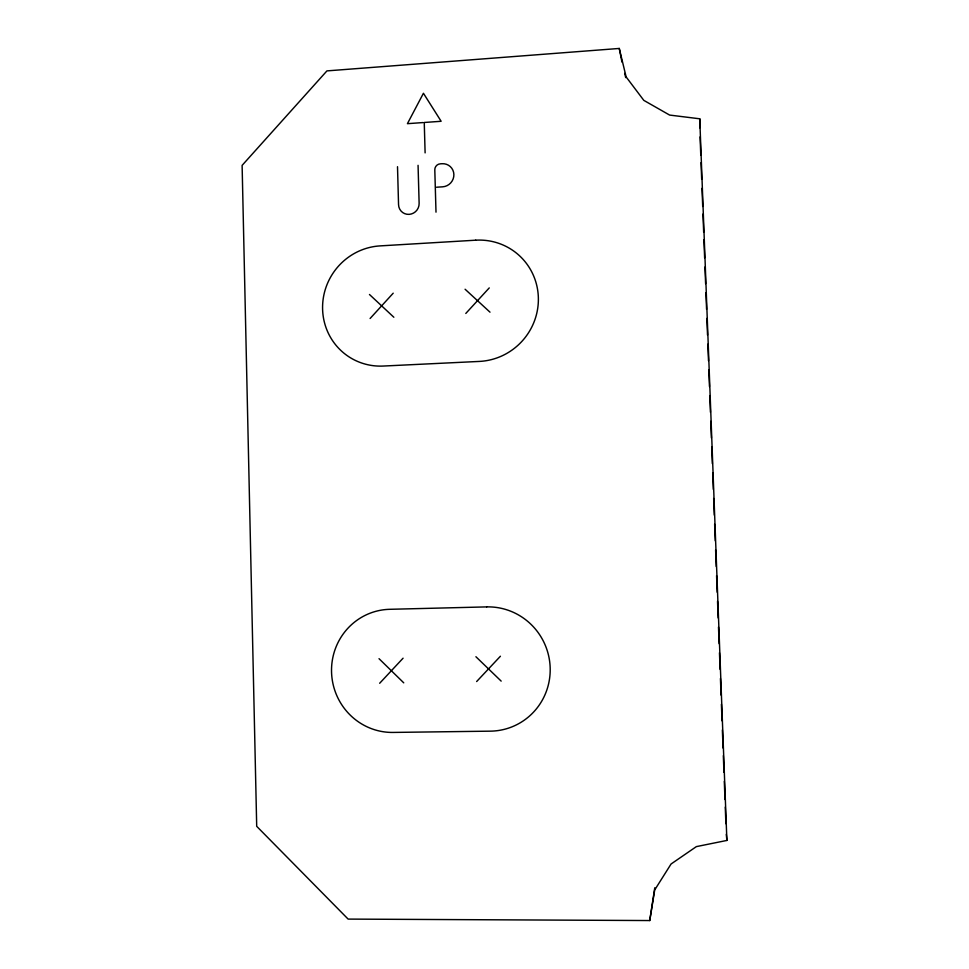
<?xml version="1.0" encoding="UTF-8"?>
<svg xmlns="http://www.w3.org/2000/svg" width="969" height="969" viewBox="0 0 969 969"><rect width="100%" height="100%" fill="white"/><g stroke="black" fill="none" stroke-linecap="round" stroke-linejoin="round"><path stroke-width="1.45" d="M699.751 118.799L726.883 840.438L696.372 846.615L671.069 863.997L654.717 889.93L649.739 920.55L348.137 919.096L256.7 826.315L242.117 165.372L326.941 70.894L619.264 48.45L626.156 76.963L643.804 100.364L669.615 115.069L699.751 118.799L699.751 127.811M649.739 920.55L654.778 887.774M370.097 318.498L393.208 293.183M465.798 313.447L489.26 287.902M379.666 683.266L403.08 658.193M476.639 681.546L500.416 656.231M423.065 122.566L407.416 123.681L423.429 93.266L441.137 121.282L424.252 122.482L425.112 152.884M436.498 187.223L442.663 186.823A11.773 11.337 -47.5 0 0 453.88 174.517A11.773 11.337 -47.5 0 0 441.997 163.725L440.241 163.846A5.717 5.511 -47.5 0 0 434.802 169.829L436.002 212.163M465.084 289.234L489.999 312.175M369.468 294.491L393.85 317.251M475.912 656.728L501.167 681.11M379.024 658.678L403.746 682.842M621.965 62.077L619.264 48.45M624.69 73.365L625.708 77.605M726.883 840.438L726.29 834.321M700.09 136.883L700.769 155.04M701.047 162.61L701.677 179.253M702.016 188.325L702.707 206.482M702.985 214.04L703.664 232.197M703.954 239.767L704.633 257.911M704.972 266.996L705.602 283.638M705.941 292.711L706.571 309.353M706.91 318.426L707.527 335.068M707.879 344.152L708.496 360.795M708.836 369.867L709.465 386.51M709.805 395.582L710.434 412.225M710.774 421.309L711.403 437.952M711.743 447.024L712.36 463.666M712.712 472.739L713.329 489.381M713.668 498.466L714.298 515.108M714.637 524.181L715.267 540.823M715.606 549.895L716.224 566.538M716.576 575.622L717.193 592.265M717.532 601.337L718.162 617.98M718.501 627.052L719.131 643.695M719.47 652.779L720.1 669.422M720.439 678.494L721.057 695.136M721.408 704.209L722.026 720.851M722.365 729.936L723.056 748.08M723.334 755.65L723.964 772.293M724.303 781.365L724.982 799.522M725.272 807.092L725.89 823.723M418.063 165.324L419.129 203.357A10.514 10.15 -50.8 0 1 409.124 214.367A10.514 10.15 -50.8 0 1 398.55 204.665L397.508 166.704M475.718 240.191L380.042 245.896A60.647 58.903 -57.9 0 0 322.592 309.159A60.647 58.903 -57.9 0 0 383.239 366.052L479.34 361.425A61.326 59.872 -49 0 0 538.352 297.531A61.326 59.872 -49 0 0 475.718 240.191M486.668 606.897L389.72 609.307A61.628 60.139 79.5 0 0 331.543 672.001A61.628 60.139 79.5 0 0 393.002 732.431L490.375 731.159A62.27 61.18 69.5 0 0 550.174 667.859A62.27 61.18 69.5 0 0 486.668 606.897"/></g></svg>
